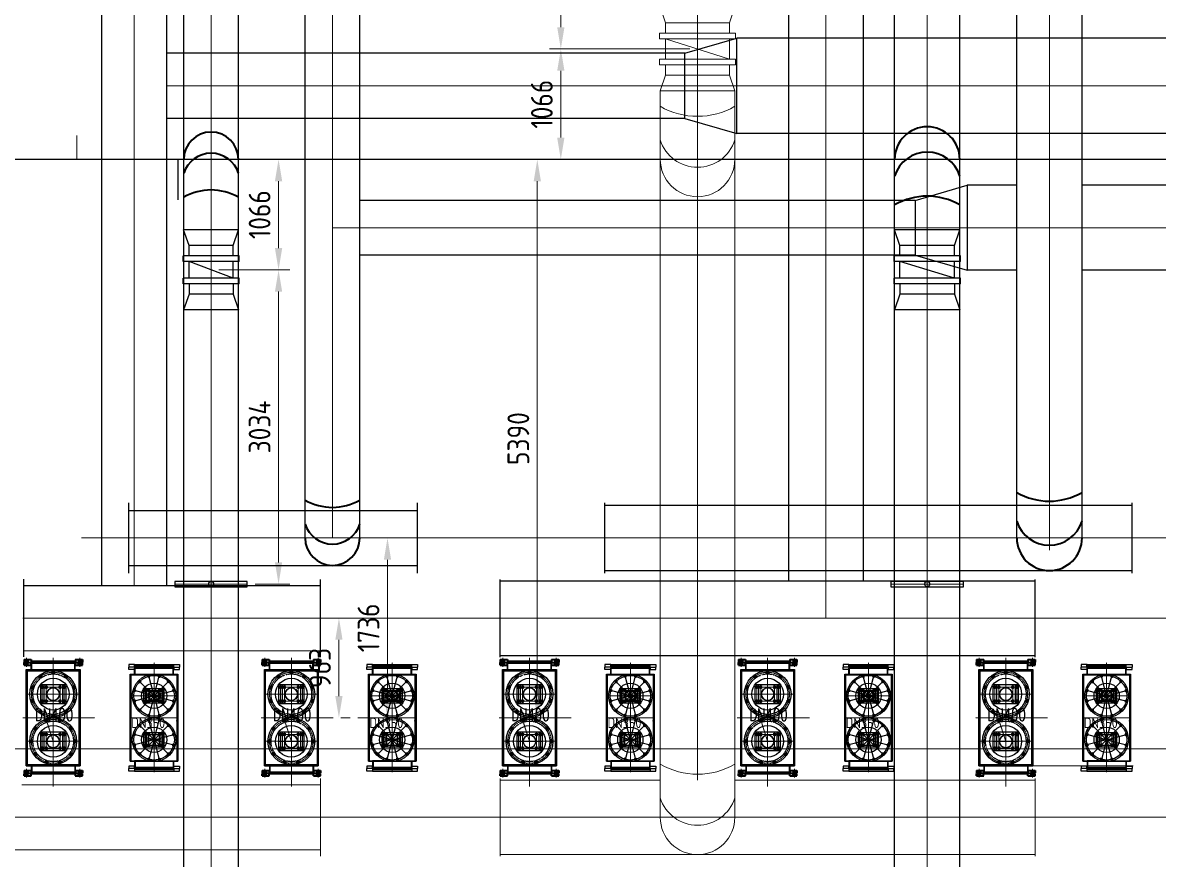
# Model space of a CAD drawing. Header units: millimetres. Extents: x -11969 to 47316, y 514 to 81306.
# Drawn here: x 7773 to 18740, y 15168 to 23244 of the extents above; entities that cross this region are included whole.
import ezdxf

# ---------------------------------------------------------------- set-up
doc = ezdxf.new("R2010")
doc.units = ezdxf.units.MM
for name, pattern in [('CENTER', [2, 1.25, -0.25, 0.25, -0.25]), ('CONTINOUS', [0]), ('DASHEDX2', [38.1, 25.4, -12.7]), ('HIDDEN', [0.375, 0.25, -0.125])]:
    doc.linetypes.add(name, pattern=pattern)
doc.layers.add('dim', color=7, linetype='Continuous')
doc.layers.add('HIDDEN', color=3, linetype='HIDDEN')
for name, color, linetype, lineweight in [('SHI', 7, 'Continuous', 40), ('SW', 8, 'Continuous', 20), ('WEN', 3, 'Continuous', 20), ('ZHONG', 1, 'CENTER', 20), ('中心线', 1, 'CENTER', 18), ('尺寸', 4, 'Continuous', 18), ('虚线', 3, 'DASHEDX2', 25)]:
    doc.layers.add(name, color=color, linetype=linetype, lineweight=lineweight)
doc.styles.add('ACC', font='simplex.shx', dxfattribs={"width": 0.75, "bigfont": 'hztxt.shx'})
doc.styles.add('GB', font='gbenor.shx', dxfattribs={"bigfont": 'gbcbig.shx'})
doc.dimstyles.new('ISO-60', dxfattribs={"dimscale": 60, "dimtxt": 3.5, "dimasz": 3.5, "dimexe": 1.8, "dimexo": 1.25, "dimgap": 1.3, "dimtad": 1, "dimrnd": 1, "dimdsep": 46, "dimtxsty": 'GB', "dimcen": 0, "dimclrd": 3, "dimclre": 3, "dimclrt": 256, "dimadec": 0, "dimazin": 0, "dimtfac": 1, "dimtix": 1, "dimtmove": 0, "dimatfit": 3, "dimldrblk": 'DOTSMALL', "dimfxl": 0, "dimlwd": 20, "dimlwe": 20, "dimarcsym": 0})

# ---------------------------------------------------------------- blocks, each defined once
blk = doc.blocks.new('wf-3tf-dn400-b')
for p, q in [((-260, 465), (260, 465)), ((-260, -465), (-260, 465)), ((-255, -460), (-255, 460)), ((-255, 460), (245, 460)), ((-255, -460), (-255, 460)), ((-249, -460), (-249, 460)), ((-249, -460), (-249, 460)), ((-249, 454), (249, 454)), ((0, 460), (-238, 460)), ((213, 545), (-212, 545)), ((-212, 465), (-212, 525)), ((213, 525), (-212, 525)), ((-212, 460), (-212, 465)), ((-208, 465), (-208, 525)), ((-208, 460), (-208, 465)), ((0, 460), (255, 460)), ((208, 465), (208, 525)), ((208, 460), (208, 465)), ((213, 465), (213, 525)), ((213, 460), (213, 465)), ((249, 460), (249, -460)), ((249, 460), (249, -460)), ((255, 32), (255, 460)), ((260, 465), (260, -465)), ((255, -90), (255, 435)), ((-89, 317), (-89, 139)), ((89, 317), (89, 139)), ((255, -434), (255, -34)), ((255, -460), (255, -34)), ((-89, -139), (-89, -317)), ((89, -139), (89, -317)), ((-260, -465), (260, -465)), ((0, -460), (-255, -460)), ((249, -454), (-249, -454)), ((-245, -460), (245, -460)), ((-212, -460), (-212, -465)), ((-212, -465), (-212, -525)), ((213, -525), (-212, -525)), ((213, -545), (-212, -545)), ((-208, -460), (-208, -464)), ((-208, -465), (-208, -525)), ((0, -460), (255, -460)), ((0, -465), (238, -465)), ((208, -461), (208, -465)), ((208, -465), (208, -525)), ((213, -461), (213, -465)), ((213, -465), (213, -525))]:
    blk.add_line(p, q)
for points in [[(-14, 442), (-11, 428), (4, 424), (14, 435), (11, 449), (-4, 453)], [(-138, 393), (-126, 383), (-112, 389), (-110, 404), (-122, 413), (-136, 408)], [(115, 410), (109, 396), (119, 384), (133, 387), (139, 401), (129, 412)], [(-209, 280), (-194, 279), (-186, 292), (-193, 305), (-207, 306), (-216, 293)], [(-124, 317), (-124, 139), (124, 139), (124, 317)], [(-95, 301), (-106, 308), (-117, 301), (-117, 288), (-106, 282), (-95, 288)], [(-56, 301), (-67, 308), (-78, 301), (-78, 288), (-67, 282), (-56, 288)], [(78, 301), (67, 308), (56, 301), (56, 288), (67, 282), (78, 288)], [(117, 301), (106, 308), (95, 301), (95, 288), (106, 282), (117, 288)], [(200, 308), (187, 300), (188, 285), (201, 278), (214, 286), (213, 301)], [(-200, 147), (-187, 155), (-188, 170), (-201, 177), (-214, 169), (-213, 154)], [(-95, 167), (-106, 174), (-117, 167), (-117, 154), (-106, 148), (-95, 154)], [(-56, 167), (-67, 174), (-78, 167), (-78, 154), (-67, 148), (-56, 154)], [(78, 167), (67, 174), (56, 167), (56, 154), (67, 148), (78, 154)], [(117, 167), (106, 174), (95, 167), (95, 154), (106, 148), (117, 154)], [(209, 175), (194, 176), (186, 163), (193, 150), (207, 149), (216, 162)], [(-115, 45), (-109, 59), (-119, 71), (-133, 68), (-139, 54), (-129, 43)], [(14, 13), (11, 27), (-4, 31), (-14, 20), (-11, 6), (4, 2)], [(138, 62), (126, 72), (112, 66), (110, 51), (122, 42), (136, 47)], [(-159, -94), (-173, -89), (-185, -98), (-182, -113), (-168, -118), (-157, -109)], [(-50, -26), (-58, -14), (-73, -14), (-80, -28), (-72, -40), (-57, -40)], [(78, -35), (78, -20), (66, -12), (53, -19), (52, -34), (64, -42)], [(176, -118), (185, -106), (180, -92), (165, -90), (156, -101), (161, -115)], [(-207, -213), (-222, -217), (-225, -231), (-215, -242), (-200, -238), (-196, -224)], [(-124, -139), (-124, -317), (124, -317), (124, -139)], [(-95, -154), (-106, -148), (-117, -154), (-117, -167), (-106, -174), (-95, -167)], [(-56, -154), (-67, -148), (-78, -154), (-78, -167), (-67, -174), (-56, -167)], [(78, -154), (67, -148), (56, -154), (56, -167), (67, -174), (78, -167)], [(117, -154), (106, -148), (95, -154), (95, -167), (106, -174), (117, -167)], [(207, -242), (221, -238), (225, -224), (215, -213), (200, -217), (196, -231)], [(-95, -288), (-106, -282), (-117, -288), (-117, -301), (-106, -308), (-95, -301)], [(-56, -288), (-67, -282), (-78, -288), (-78, -301), (-67, -308), (-56, -301)], [(78, -288), (67, -282), (56, -288), (56, -301), (67, -308), (78, -301)], [(117, -288), (106, -282), (95, -288), (95, -301), (106, -308), (117, -301)], [(-176, -337), (-185, -349), (-180, -363), (-165, -365), (-156, -354), (-161, -340)], [(-78, -420), (-79, -435), (-66, -443), (-53, -436), (-52, -421), (-64, -413)], [(50, -429), (58, -441), (73, -441), (80, -427), (72, -415), (57, -415)], [(159, -361), (173, -366), (185, -357), (182, -342), (168, -337), (157, -346)]]:
    blk.add_lwpolyline(points, close=True)
for centre, radius in [((0, 228), 226), ((0, 439), 13), ((0, 439), 8), ((0, 228), 153), ((-124, 398), 13), ((-124, 398), 8), ((124, 398), 13), ((124, 398), 8), ((-201, 293), 13), ((-201, 293), 8), ((-106, 295), 11.3), ((-106, 295), 9), ((-106, 295), 9), ((-106, 295), 8), ((-67, 295), 11.3), ((-67, 295), 9), ((-67, 295), 8), ((67, 295), 11.3), ((67, 295), 9), ((67, 295), 8), ((106, 295), 11.3), ((106, 295), 9), ((106, 295), 9), ((106, 295), 8), ((201, 293), 13), ((201, 293), 8), ((-201, 162), 13), ((-201, 162), 8), ((-106, 161), 11.3), ((-106, 161), 9), ((-106, 161), 9), ((-106, 161), 8), ((-67, 161), 11.3), ((-67, 161), 9), ((-67, 161), 8), ((67, 161), 11.3), ((67, 161), 9), ((67, 161), 8), ((106, 161), 11.3), ((106, 161), 9), ((106, 161), 8), ((201, 162), 13), ((201, 162), 8), ((-124, 57), 13), ((-124, 57), 8), ((0, 16), 13), ((0, 16), 8), ((124, 57), 13), ((124, 57), 8), ((0, -228), 226), ((-171, -104), 13), ((-171, -104), 8), ((0, -228), 153), ((-65, -27), 13), ((-65, -27), 8), ((65, -27), 13), ((65, -27), 8), ((171, -104), 13), ((171, -104), 8), ((-211, -228), 13), ((-106, -161), 11.3), ((-106, -161), 9), ((-106, -161), 9), ((-106, -161), 8), ((-67, -161), 11.3), ((-67, -161), 9), ((-67, -161), 8), ((67, -161), 11.3), ((67, -161), 9), ((67, -161), 8), ((106, -161), 11.3), ((106, -161), 9), ((106, -161), 9), ((106, -161), 8), ((211, -227), 13), ((-211, -228), 8), ((-106, -295), 11.3), ((-106, -295), 9), ((-106, -295), 9), ((-106, -295), 8), ((-67, -295), 11.3), ((-67, -295), 9), ((-67, -295), 8), ((67, -295), 11.3), ((67, -295), 9), ((67, -295), 8), ((106, -295), 11.3), ((106, -295), 9), ((106, -295), 8), ((211, -227), 8), ((-171, -351), 13), ((-171, -351), 8), ((-65, -428), 13), ((-65, -428), 8), ((65, -428), 13), ((65, -428), 8), ((171, -351), 13), ((171, -351), 8)]:
    blk.add_circle(centre, radius)
at = {"layer": 'HIDDEN'}
for centre in [(0, 228), (0, -228)]:
    blk.add_circle(centre, 196, dxfattribs=at)
at = {"layer": 'SHI'}
for p, q in [((-282, 561), (-282, 538)), ((-282, 561), (-213, 561)), ((-270, 561), (-270, 538)), ((-244, 561), (-244, 538)), ((-214, 561), (-214, 535)), ((213, 561), (283, 561)), ((214, 561), (214, 535)), ((245, 561), (245, 538)), ((271, 561), (271, 538)), ((283, 561), (283, 538)), ((-282, 538), (-244, 538)), ((-282, 532), (-244, 532)), ((-282, 509), (-282, 532)), ((-282, 509), (-213, 509)), ((-270, 509), (-270, 532)), ((-241, 535), (-244, 538)), ((-241, 535), (-244, 532)), ((-244, 509), (-244, 532)), ((-241, 535), (241, 535)), ((-241, 535), (241, 535)), ((-214, 509), (-214, 535)), ((213, 509), (283, 509)), ((214, 509), (214, 535)), ((241, 535), (244, 538)), ((241, 535), (244, 532)), ((244, 538), (283, 538)), ((244, 532), (283, 532)), ((245, 509), (245, 532)), ((271, 509), (271, 532)), ((283, 509), (283, 532)), ((-282, -509), (-282, -532)), ((-282, -509), (-213, -509)), ((-282, -532), (-244, -532)), ((-282, -538), (-244, -538)), ((-282, -561), (-282, -538)), ((-270, -509), (-270, -532)), ((-270, -561), (-270, -538)), ((-244, -509), (-244, -532)), ((-241, -535), (-244, -532)), ((-241, -535), (-244, -538)), ((-244, -561), (-244, -538)), ((-241, -535), (241, -535)), ((-241, -535), (241, -535)), ((-214, -509), (-214, -535)), ((-214, -561), (-214, -535)), ((213, -509), (283, -509)), ((214, -509), (214, -535)), ((214, -561), (214, -535)), ((241, -535), (244, -532)), ((241, -535), (244, -538)), ((244, -532), (283, -532)), ((244, -538), (283, -538)), ((245, -509), (245, -532)), ((245, -561), (245, -538)), ((271, -509), (271, -532)), ((271, -561), (271, -538)), ((283, -509), (283, -532)), ((283, -561), (283, -538)), ((-282, -561), (-213, -561)), ((213, -561), (283, -561))]:
    blk.add_line(p, q, dxfattribs=at)
at = {"layer": 'ZHONG'}
for p, q in [((-257, 577), (-257, 525)), ((0, 577), (0, 525)), ((258, 577), (258, 525)), ((-257, 493), (-257, 545)), ((0, 493), (0, 545)), ((258, 493), (258, 545)), ((-257, -493), (-257, -545)), ((-257, -577), (-257, -525)), ((0, -493), (0, -545)), ((0, -577), (0, -525)), ((258, -493), (258, -545)), ((258, -577), (258, -525))]:
    blk.add_line(p, q, dxfattribs=at)
at = {"layer": '中心线'}
for p, q in [((0, -665), (0, 560)), ((0, 553), (0, -653)), ((0, -400), (0, 400)), ((0, 400), (0, -400)), ((-245, 228), (260, 228)), ((124, 295), (-124, 295)), ((124, 228), (-124, 228)), ((-106, 317), (-106, 139)), ((-67, 317), (-67, 139)), ((0, 317), (0, 139)), ((67, 317), (67, 139)), ((106, 317), (106, 139)), ((124, 161), (-124, 161)), ((0, -245), (0, 120)), ((-293, 0), (403, 0)), ((-65, -27), (0, -228)), ((124, -161), (-124, -161)), ((-106, -139), (-106, -317)), ((-67, -139), (-67, -317)), ((0, -139), (0, -317)), ((67, -139), (67, -317)), ((106, -139), (106, -317)), ((-245, -227), (260, -227)), ((124, -228), (-124, -228)), ((124, -295), (-124, -295))]:
    blk.add_line(p, q, dxfattribs=at)
for centre in [(0, 228), (0, -228)]:
    blk.add_circle(centre, 211, dxfattribs=at)
at = {"layer": '尺寸'}
for centre, radius in [((0, 228), 63.5), ((0, 228), 61), ((0, 228), 58.5), ((0, -228), 63.5), ((0, -228), 61), ((0, -228), 58.5)]:
    blk.add_circle(centre, radius, dxfattribs=at)
for centre, start, end in [((0, 439), 112.5, 21.4742), ((-124, 398), 148.5, 57.4742), ((124, 398), 76.5, 345.4742), ((-201, 293), 184.5, 93.4742), ((-106, 295), 0, 270), ((-67, 295), 0, 270), ((67, 295), 0, 270), ((106, 295), 0, 270), ((201, 293), 40.5, 309.4742), ((-201, 162), 220.5, 129.4742), ((-106, 161), 0, 270), ((-67, 161), 0, 270), ((67, 161), 0, 270), ((106, 161), 0, 270), ((201, 162), 4.5, 273.4742), ((-124, 57), 256.5, 165.4742), ((0, 16), 292.5, 201.4742), ((124, 57), 328.5, 237.4742), ((-171, -104), 346.5, 255.4742), ((-65, -27), 310.5, 219.4742), ((65, -27), 274.5, 183.4742), ((171, -104), 238.5, 147.4742), ((-106, -161), 0, 270), ((-67, -161), 0, 270), ((67, -161), 0, 270), ((106, -161), 0, 270), ((-211, -228), 22.5, 291.4742), ((-106, -295), 0, 270), ((-67, -295), 0, 270), ((67, -295), 0, 270), ((106, -295), 0, 270), ((211, -227), 202.5, 111.4742), ((-171, -351), 58.5, 327.4742), ((-65, -428), 94.5, 3.4742), ((65, -428), 130.5, 39.4742), ((171, -351), 166.5, 75.4742)]:
    blk.add_arc(centre, 7, start, end, dxfattribs=at)
at = {"layer": '虚线'}
for p, q in [((255, 0), (255, -188)), ((255, 0), (255, -188)), ((255, -370), (255, -415)), ((255, -370), (255, -415))]:
    blk.add_line(p, q, dxfattribs=at)
at = {"layer": 'dim', "style": 'ACC', "width": 0.7}
blk.add_text('DN400', height=120, dxfattribs=at).set_placement((-177, -30))
blk = doc.blocks.new('wf-3tf-dn350-c')
for p, q in [((-189, 514), (-245, 514)), ((-245, 514), (-245, 490)), ((0, 490), (-245, 490)), ((-245, 466), (-245, 490)), ((0, 490), (-245, 490)), ((-189, 466), (-245, 466)), ((-190, 490), (-190, 514)), ((-190, 514), (245, 514)), ((-190, 490), (-190, 466)), ((-189, 500), (0, 500)), ((0, 500), (-189, 500)), ((-189, 415), (-189, 480)), ((-189, 480), (0, 480)), ((0, 480), (-189, 480)), ((-184, 415), (-184, 480)), ((188, 500), (0, 500)), ((0, 500), (188, 500)), ((0, 490), (245, 490)), ((0, 490), (245, 490)), ((188, 480), (0, 480)), ((0, 480), (188, 480)), ((184, 415), (184, 480)), ((188, 415), (188, 480)), ((188, 466), (245, 466)), ((190, 490), (190, 514)), ((190, 490), (190, 466)), ((245, 514), (245, 490)), ((245, 466), (245, 490)), ((-230, -420), (-230, 420)), ((-230, 420), (230, 420)), ((-230, -420), (-230, 420)), ((-220, -420), (-220, 420)), ((-220, -420), (-220, 420)), ((-220, 415), (220, 415)), ((0, 415), (-189, 415)), ((0, 212), (-149, 361)), ((-148, 358), (-128, 343)), ((-131, 360), (-146, 340)), ((-39, 406), (-62, 396)), ((-55, 412), (-46, 389)), ((0, 212), (-54, 415)), ((0, 415), (188, 415)), ((0, 212), (54, 415)), ((0, 212), (149, 361)), ((63, 399), (38, 402)), ((52, 413), (49, 389)), ((148, 343), (128, 358)), ((146, 360), (131, 340)), ((220, 420), (220, -420)), ((220, 420), (220, -420)), ((230, 420), (230, -420)), ((230, 420), (230, -420)), ((230, -91), (230, 389)), ((230, 32), (230, 389)), ((230, 320), (230, 330)), ((0, 212), (-203, 266)), ((-201, 264), (-177, 261)), ((-187, 275), (-190, 250)), ((-98, 143), (-98, 281)), ((-98, 281), (98, 281)), ((-98, 264), (98, 264)), ((-84, 143), (-84, 281)), ((-69, 143), (-69, 281)), ((0, 212), (203, 266)), ((69, 143), (69, 281)), ((84, 143), (84, 281)), ((98, 143), (98, 281)), ((200, 267), (177, 258)), ((194, 251), (184, 274)), ((0, 212), (-203, 158)), ((-200, 157), (-177, 166)), ((-194, 173), (-184, 150)), ((0, 212), (-149, 63)), ((-98, 160), (98, 160)), ((-98, 143), (98, 143)), ((0, 212), (-54, 9)), ((0, 212), (54, 9)), ((0, 212), (149, 63)), ((0, 212), (203, 158)), ((201, 160), (177, 163)), ((187, 149), (190, 174)), ((-148, 81), (-128, 66)), ((-146, 64), (-131, 84)), ((-63, 25), (-38, 22)), ((-52, 11), (-49, 35)), ((39, 18), (62, 28)), ((55, 12), (46, 35)), ((148, 66), (128, 81)), ((131, 64), (146, 84)), ((230, 32), (220, 32)), ((220, 32), (220, 0)), ((220, 14), (230, 14)), ((220, 12), (230, 12)), ((230, 0), (230, 63)), ((230, 25), (230, 32)), ((230, 25), (230, 0)), ((230, -25), (230, 0)), ((0, -212), (-149, -63)), ((-148, -66), (-128, -81)), ((-131, -64), (-146, -84)), ((-39, -18), (-62, -28)), ((-55, -12), (-46, -35)), ((0, -212), (-54, -9)), ((0, -212), (54, -9)), ((0, -212), (149, -63)), ((63, -25), (38, -22)), ((52, -11), (49, -35)), ((148, -81), (128, -66)), ((146, -64), (131, -84)), ((220, -12), (230, -12)), ((220, -14), (230, -14)), ((220, -32), (220, -25)), ((230, -32), (220, -32)), ((230, 0), (230, -189)), ((230, 0), (230, -189)), ((230, -25), (230, -32)), ((230, -389), (230, -34)), ((230, -389), (230, -34)), ((0, -212), (-203, -158)), ((0, -212), (-203, -266)), ((-201, -160), (-177, -163)), ((-187, -149), (-190, -174)), ((0, -212), (-149, -361)), ((-98, -281), (-98, -143)), ((-98, -143), (98, -143)), ((-98, -160), (98, -160)), ((-84, -281), (-84, -143)), ((-69, -281), (-69, -143)), ((0, -212), (-54, -415)), ((-52, -281), (-52, -143)), ((0, -212), (203, -158)), ((0, -212), (54, -415)), ((0, -212), (149, -361)), ((0, -212), (203, -266)), ((52, -281), (52, -143)), ((69, -281), (69, -143)), ((84, -281), (84, -143)), ((98, -281), (98, -143)), ((200, -157), (177, -166)), ((194, -173), (184, -150)), ((-200, -267), (-177, -258)), ((-194, -251), (-184, -274)), ((-98, -264), (98, -264)), ((-98, -281), (98, -281)), ((201, -264), (177, -261)), ((187, -275), (190, -250)), ((230, -330), (230, -320)), ((230, -330), (230, -320)), ((-230, -420), (230, -420)), ((-220, -415), (220, -415)), ((0, -415), (-189, -415)), ((-189, -415), (-189, -480)), ((-184, -415), (-184, -480)), ((-148, -343), (-128, -358)), ((-146, -360), (-131, -340)), ((-63, -399), (-38, -402)), ((-52, -413), (-49, -389)), ((0, -415), (188, -415)), ((0, -420), (188, -420)), ((39, -406), (62, -396)), ((55, -412), (46, -389)), ((148, -358), (128, -343)), ((131, -360), (146, -340)), ((184, -415), (184, -480)), ((188, -415), (188, -480)), ((-189, -466), (-245, -466)), ((-245, -466), (-245, -490)), ((0, -490), (-245, -490)), ((0, -490), (-245, -490)), ((-245, -514), (-245, -490)), ((-189, -514), (-245, -514)), ((-190, -490), (-190, -466)), ((-190, -490), (-190, -514)), ((-190, -514), (245, -514)), ((-189, -480), (0, -480)), ((0, -480), (-189, -480)), ((-189, -500), (0, -500)), ((0, -500), (-189, -500)), ((188, -480), (0, -480)), ((0, -480), (188, -480)), ((0, -490), (245, -490)), ((0, -490), (245, -490)), ((188, -500), (0, -500)), ((0, -500), (188, -500)), ((188, -466), (245, -466)), ((190, -490), (190, -466)), ((190, -490), (190, -514)), ((245, -466), (245, -490)), ((245, -514), (245, -490))]:
    blk.add_line(p, q)
for points in [[(-149, 352), (-145, 342), (-134, 341), (-128, 349), (-132, 358), (-142, 360)], [(-59, 407), (-60, 397), (-52, 391), (-42, 395), (-41, 405), (-49, 411)], [(47, 410), (40, 402), (44, 393), (55, 391), (61, 399), (57, 409)], [(140, 361), (130, 357), (129, 346), (137, 340), (146, 344), (148, 354)], [(-198, 259), (-190, 252), (-181, 256), (-179, 267), (-187, 273), (-197, 269)], [(-89, 273), (-95, 264), (-89, 255), (-79, 255), (-74, 264), (-79, 273)], [(-57, 273), (-63, 264), (-57, 255), (-47, 255), (-42, 264), (-47, 273)], [(47, 273), (41, 264), (47, 255), (57, 255), (62, 264), (57, 273)], [(79, 273), (73, 264), (79, 255), (89, 255), (94, 264), (89, 273)], [(195, 271), (185, 272), (179, 264), (183, 254), (193, 253), (199, 261)], [(-195, 153), (-185, 152), (-179, 160), (-183, 170), (-193, 171), (-199, 163)], [(-89, 169), (-95, 160), (-89, 151), (-79, 151), (-74, 160), (-79, 169)], [(-57, 169), (-63, 160), (-57, 151), (-47, 151), (-42, 160), (-47, 169)], [(47, 169), (41, 160), (47, 151), (57, 151), (62, 160), (57, 169)], [(79, 169), (73, 160), (79, 151), (89, 151), (94, 160), (89, 169)], [(198, 165), (190, 172), (181, 168), (179, 157), (187, 151), (197, 155)], [(-140, 63), (-130, 67), (-129, 78), (-137, 84), (-146, 80), (-148, 70)], [(-47, 14), (-40, 22), (-44, 31), (-55, 33), (-61, 25), (-57, 15)], [(59, 17), (60, 27), (52, 33), (42, 29), (41, 19), (49, 13)], [(149, 72), (145, 82), (134, 83), (128, 75), (132, 66), (142, 64)], [(-149, -72), (-145, -82), (-134, -83), (-128, -75), (-132, -66), (-142, -64)], [(-59, -17), (-60, -27), (-52, -33), (-42, -29), (-41, -19), (-49, -13)], [(47, -14), (40, -22), (44, -31), (55, -33), (61, -25), (57, -15)], [(140, -63), (130, -67), (129, -78), (137, -84), (146, -80), (148, -70)], [(-198, -165), (-190, -172), (-181, -168), (-179, -157), (-187, -151), (-197, -155)], [(-89, -151), (-95, -160), (-89, -169), (-79, -169), (-74, -160), (-79, -151)], [(-57, -151), (-63, -160), (-57, -169), (-47, -169), (-42, -160), (-47, -151)], [(47, -151), (41, -160), (47, -169), (57, -169), (62, -160), (57, -151)], [(195, -153), (185, -152), (179, -160), (183, -170), (193, -171), (199, -163)], [(-195, -271), (-185, -272), (-179, -264), (-183, -254), (-193, -253), (-199, -261)], [(-89, -255), (-95, -264), (-89, -273), (-79, -273), (-74, -264), (-79, -255)], [(-57, -255), (-63, -264), (-57, -273), (-47, -273), (-42, -264), (-47, -255)], [(47, -255), (41, -264), (47, -273), (57, -273), (62, -264), (57, -255)], [(79, -255), (73, -264), (79, -273), (89, -273), (94, -264), (89, -255)], [(198, -259), (190, -252), (181, -256), (179, -267), (187, -273), (197, -269)], [(-140, -361), (-130, -357), (-129, -346), (-137, -340), (-146, -344), (-148, -354)], [(-47, -410), (-40, -402), (-44, -393), (-55, -391), (-61, -399), (-57, -409)], [(59, -407), (60, -397), (52, -391), (42, -395), (41, -405), (49, -411)], [(149, -352), (145, -342), (134, -341), (128, -349), (132, -358), (142, -360)]]:
    blk.add_lwpolyline(points, close=True)
for centre, radius in [((0, 212), 210), ((0, 212), 196), ((-138, 350), 9), ((-138, 350), 6), ((0, 212), 122), ((-51, 401), 9), ((-51, 401), 6), ((51, 401), 9), ((51, 401), 6), ((138, 350), 9), ((138, 350), 6), ((-189, 263), 9), ((-189, 263), 6), ((-84, 264), 9.09), ((-84, 264), 7), ((-84, 264), 6), ((-52, 264), 9.09), ((-52, 264), 7), ((-52, 264), 6), ((0, 212), 56), ((0, 212), 51.5), ((0, 212), 47), ((52, 264), 9.09), ((52, 264), 7), ((52, 264), 6), ((84, 264), 9.09), ((84, 264), 7), ((84, 264), 6), ((189, 263), 9), ((189, 263), 6), ((-189, 161), 9), ((-189, 161), 6), ((-84, 160), 9.09), ((-84, 160), 7), ((-84, 160), 6), ((-52, 160), 9.09), ((-52, 160), 7), ((-52, 160), 6), ((52, 160), 9.09), ((52, 160), 7), ((52, 160), 6), ((84, 160), 9.09), ((84, 160), 7), ((84, 160), 6), ((189, 161), 9), ((189, 161), 6), ((-138, 74), 9), ((-138, 74), 6), ((-51, 23), 9), ((-51, 23), 6), ((51, 23), 9), ((51, 23), 6), ((138, 74), 9), ((138, 74), 6), ((0, -212), 210), ((0, -212), 196), ((-138, -74), 9), ((-138, -74), 6), ((0, -212), 122), ((-51, -23), 9), ((-51, -23), 6), ((51, -23), 9), ((51, -23), 6), ((138, -74), 9), ((138, -74), 6), ((-189, -161), 9), ((-189, -161), 6), ((-84, -160), 9.09), ((-84, -160), 7), ((-84, -160), 6), ((-52, -160), 9.09), ((-52, -160), 7), ((-52, -160), 6), ((52, -160), 9.09), ((52, -160), 7), ((52, -160), 6), ((84, -160), 9.09), ((84, -160), 7), ((84, -160), 6), ((189, -161), 9), ((189, -161), 6), ((-189, -263), 9), ((-189, -263), 6), ((-84, -264), 9.09), ((-84, -264), 7), ((-84, -264), 6), ((-52, -264), 9.09), ((-52, -264), 7), ((-52, -264), 6), ((52, -264), 9.09), ((52, -264), 7), ((52, -264), 6), ((84, -264), 9.09), ((84, -264), 7), ((84, -264), 6), ((189, -263), 9), ((189, -263), 6), ((-138, -350), 9), ((-138, -350), 6), ((-51, -401), 9), ((-51, -401), 6), ((51, -401), 9), ((51, -401), 6), ((138, -350), 9), ((138, -350), 6)]:
    blk.add_circle(centre, radius)
for centre, radius, start, end in [((-138, 350), 5.25, 135, 43.9742), ((-51, 401), 5.25, 105, 13.9742), ((51, 401), 5.25, 75, 343.9742), ((138, 350), 5.25, 45, 313.9742), ((-189, 263), 5.25, 165, 73.9742), ((-84, 264), 5, 90, 0), ((-52, 264), 5, 90, 0), ((52, 264), 5, 90, 0), ((84, 264), 5, 90, 0), ((189, 263), 5.25, 15, 283.9742), ((-189, 161), 5.25, 195, 103.9742), ((-84, 160), 5, 90, 0), ((-52, 160), 5, 90, 0), ((52, 160), 5, 90, 0), ((84, 160), 5, 90, 0), ((189, 161), 5.25, 345, 253.9742), ((-138, 74), 5.25, 225, 133.9742), ((-51, 23), 5.25, 255, 163.9742), ((51, 23), 5.25, 285, 193.9742), ((138, 74), 5.25, 315, 223.9742), ((-138, -74), 5.25, 135, 43.9742), ((-51, -23), 5.25, 105, 13.9742), ((51, -23), 5.25, 75, 343.9742), ((138, -74), 5.25, 45, 313.9742), ((-189, -161), 5.25, 165, 73.9742), ((-84, -160), 5, 90, 0), ((-52, -160), 5, 90, 0), ((52, -160), 5, 90, 0), ((84, -160), 5, 90, 0), ((189, -161), 5.25, 15, 283.9742), ((-189, -263), 5.25, 195, 103.9742), ((-84, -264), 5, 90, 0), ((-52, -264), 5, 90, 0), ((52, -264), 5, 90, 0), ((84, -264), 5, 90, 0), ((189, -263), 5.25, 345, 253.9742), ((-138, -350), 5.25, 225, 133.9742), ((-51, -401), 5.25, 255, 163.9742), ((51, -401), 5.25, 285, 193.9742), ((138, -350), 5.25, 315, 223.9742)]:
    blk.add_arc(centre, radius, start, end)
at = {"layer": 'ZHONG'}
for p, q in [((0, -524), (0, 534)), ((-208, 212), (208, 212)), ((-220, 0), (230, 0)), ((-73, -212), (72, -212))]:
    blk.add_line(p, q, dxfattribs=at)
at = {"insert": (-220, 0), "char_height": 100, "attachment_point": 1, "style": 'GB'}
blk.add_mtext_dynamic_manual_height_columns('DN350', width=423.33, gutter_width=12.5, heights=[0], dxfattribs=at)
blk = doc.blocks.new('jt-dn600-a')
at = {"linetype": 'CONTINOUS'}
for p, q in [((-403, -360), (-403, 360)), ((-153, -366), (-153, 366)), ((-97, -366), (-97, 366)), ((97, -366), (97, 366)), ((153, -366), (153, 366)), ((403, -360), (403, 360)), ((-153, 309), (-253, 309)), ((-253, -310), (-253, 309)), ((153, 309), (253, 309)), ((253, -310), (253, 309)), ((-153, -310), (-253, -310)), ((153, -310), (253, -310))]:
    blk.add_line(p, q, dxfattribs=at)
for p, q in [((-253, 309), (-403, 360)), ((-153, 366), (-97, 366)), ((97, 366), (153, 366)), ((253, 309), (403, 360)), ((-97, 309), (97, 309)), ((-97, -310), (97, 309)), ((-253, -310), (-403, -360)), ((-97, -310), (97, -310)), ((253, -310), (403, -360)), ((-153, -366), (-97, -366)), ((97, -366), (153, -366))]:
    blk.add_line(p, q)
at = {"layer": '中心线', "ltscale": 0.1}
blk.add_line((-437, 0), (429, 0), dxfattribs=at)
blk = doc.blocks.new('gas-master-1')
for p, q in [((6145, 663), (6145, -6351)), ((6865, 663), (6865, -6351)), ((2865, -6726), (2865, -5976)), ((4600, -6726), (4600, -5976)), ((4600, -5991), (6145, -5991)), ((6865, -5991), (9765, -5991)), ((9765, -6726), (9765, -5976)), ((-20, -6036), (2865, -6036)), ((-735, -6666), (2865, -6666)), ((4600, -6711), (9765, -6711))]:
    blk.add_line(p, q)
for centre, radius, start, end in [((6505, 1136), 720, 240, 300), ((6505, 302), 378, 197.588, 342.412), ((6505, 0), 360, 180, 0), ((6505, -5215), 720, 240, 300), ((6505, -6049), 378, 197.588, 342.412), ((6505, -6351), 360, 180, 0)]:
    blk.add_arc(centre, radius, start, end)
at = {"layer": 'ZHONG'}
for p, q in [((6505, 9100), (6505, -5991)), ((-1211, 0), (28756, 0)), ((-735, -6351), (16885, -6351))]:
    blk.add_line(p, q, dxfattribs=at)
at = {"rotation": 270}
blk.add_blockref('jt-dn600-a', (6505, 1066), dxfattribs=at)
blk = doc.blocks.new('*D55')
at = {"layer": 'Defpoints', "color": 0}
for p in [(12970, 22990), (14291, 22990), (13658, 21924)]:
    blk.add_point(p, dxfattribs=at)
at = {"layer": 'WEN', "color": 3, "lineweight": 20}
for p, q in [((14216, 22990), (12862, 22990)), ((12970, 22134), (12970, 22780)), ((13583, 21924), (12862, 21924))]:
    blk.add_line(p, q, dxfattribs=at)
at = {"layer": 'WEN', "color": 3}
for points in [[(12935, 22780), (13005, 22780), (12970, 22990)], [(12935, 22134), (13005, 22134), (12970, 21924)]]:
    blk.add_solid(points, dxfattribs=at)
at = {"layer": 'WEN', "insert": (12787, 22457), "char_height": 210, "attachment_point": 5, "rotation": 90, "style": 'GB'}
blk.add_mtext('1066', dxfattribs=at)
blk = doc.blocks.new('_DotSmall')
at = {"color": 0, "linetype": 'ByBlock', "const_width": 0.5}
blk.add_lwpolyline([(-0.0625, 0, 1), (0.0625, 0, 1)], format="xyb", close=True, dxfattribs=at)
blk = doc.blocks.new('*D56')
at = {"layer": 'Defpoints', "color": 0}
for p in [(12970, 25924), (14291, 25924), (14291, 22990)]:
    blk.add_point(p, dxfattribs=at)
at = {"layer": 'WEN', "color": 3, "lineweight": 20}
for p, q in [((14216, 25924), (12862, 25924)), ((12970, 23200), (12970, 25714)), ((14216, 22990), (12862, 22990))]:
    blk.add_line(p, q, dxfattribs=at)
at = {"layer": 'WEN', "color": 3}
for points in [[(12935, 25714), (13005, 25714), (12970, 25924)], [(12935, 23200), (13005, 23200), (12970, 22990)]]:
    blk.add_solid(points, dxfattribs=at)
at = {"layer": 'WEN', "insert": (12787, 24457), "char_height": 210, "attachment_point": 5, "rotation": 90, "style": 'GB'}
blk.add_mtext('2934', dxfattribs=at)
blk = doc.blocks.new('*D57')
at = {"layer": 'Defpoints', "color": 0}
for p in [(10182, 21924), (9592, 20858), (10244, 20858)]:
    blk.add_point(p, dxfattribs=at)
at = {"layer": 'WEN', "color": 3, "lineweight": 20}
for p, q in [((10257, 21924), (10352, 21924)), ((10244, 21714), (10244, 21068)), ((9667, 20858), (10352, 20858))]:
    blk.add_line(p, q, dxfattribs=at)
at = {"layer": 'WEN', "color": 3}
for points in [[(10209, 21714), (10279, 21714), (10244, 21924)], [(10209, 21068), (10279, 21068), (10244, 20858)]]:
    blk.add_solid(points, dxfattribs=at)
at = {"layer": 'WEN', "insert": (10061, 21391), "char_height": 210, "attachment_point": 5, "rotation": 90, "style": 'GB'}
blk.add_mtext('1066', dxfattribs=at)
blk = doc.blocks.new('*D58')
at = {"layer": 'Defpoints', "color": 0}
for p in [(9592, 20858), (9942, 17824), (10244, 17824)]:
    blk.add_point(p, dxfattribs=at)
at = {"layer": 'WEN', "color": 3, "lineweight": 20}
for p, q in [((9667, 20858), (10352, 20858)), ((10244, 20648), (10244, 18034)), ((10017, 17824), (10352, 17824))]:
    blk.add_line(p, q, dxfattribs=at)
at = {"layer": 'WEN', "color": 3}
for points in [[(10209, 20648), (10279, 20648), (10244, 20858)], [(10209, 18034), (10279, 18034), (10244, 17824)]]:
    blk.add_solid(points, dxfattribs=at)
at = {"layer": 'WEN', "insert": (10061, 19341), "char_height": 210, "attachment_point": 5, "rotation": 90, "style": 'GB'}
blk.add_mtext('3034', dxfattribs=at)
blk = doc.blocks.new('*D60')
at = {"layer": 'Defpoints', "color": 0}
for p in [(10771, 17497), (10827, 17497), (10771, 16534)]:
    blk.add_point(p, dxfattribs=at)
at = {"layer": 'WEN', "color": 3, "lineweight": 20}
for p, q in [((10846, 17497), (10935, 17497)), ((10827, 16744), (10827, 17287)), ((10846, 16534), (10935, 16534))]:
    blk.add_line(p, q, dxfattribs=at)
at = {"layer": 'WEN', "color": 3}
for points in [[(10792, 17287), (10862, 17287), (10827, 17497)], [(10792, 16744), (10862, 16744), (10827, 16534)]]:
    blk.add_solid(points, dxfattribs=at)
at = {"layer": 'WEN', "insert": (10644, 17015), "char_height": 210, "attachment_point": 5, "rotation": 90, "style": 'GB'}
blk.add_mtext('963', dxfattribs=at)
blk = doc.blocks.new('*D61')
at = {"layer": 'Defpoints', "color": 0}
for p in [(11038, 18270), (11296, 18270), (10935, 16534)]:
    blk.add_point(p, dxfattribs=at)
at = {"layer": 'WEN', "color": 3, "lineweight": 20}
for p, q in [((11113, 18270), (11404, 18270)), ((11296, 16744), (11296, 18060)), ((11010, 16534), (11404, 16534))]:
    blk.add_line(p, q, dxfattribs=at)
at = {"layer": 'WEN', "color": 3}
for points in [[(11261, 18060), (11331, 18060), (11296, 18270)], [(11261, 16744), (11331, 16744), (11296, 16534)]]:
    blk.add_solid(points, dxfattribs=at)
at = {"layer": 'WEN', "insert": (11113, 17402), "char_height": 210, "attachment_point": 5, "rotation": 90, "style": 'GB'}
blk.add_mtext('1736', dxfattribs=at)
blk = doc.blocks.new('*D62')
at = {"layer": 'Defpoints', "color": 0}
for p in [(12743, 21924), (12752, 21924), (13036, 16534)]:
    blk.add_point(p, dxfattribs=at)
at = {"layer": 'WEN', "color": 3, "lineweight": 20}
for p, q in [((12677, 21924), (12635, 21924)), ((12743, 16744), (12743, 21714)), ((12961, 16534), (12635, 16534))]:
    blk.add_line(p, q, dxfattribs=at)
at = {"layer": 'WEN', "color": 3}
for points in [[(12708, 21714), (12778, 21714), (12743, 21924)], [(12708, 16744), (12778, 16744), (12743, 16534)]]:
    blk.add_solid(points, dxfattribs=at)
at = {"layer": 'WEN', "insert": (12560, 19229), "char_height": 210, "attachment_point": 5, "rotation": 90, "style": 'GB'}
blk.add_mtext('5390', dxfattribs=at)
blk = doc.blocks.new('jt-dn400-a')
at = {"linetype": 'CONTINOUS'}
for p, q in [((-386, -265), (-386, 265)), ((-136, -270), (-136, 270)), ((-80, -270), (-80, 270)), ((80, -270), (80, 270)), ((136, -270), (136, 270)), ((386, -265), (386, 265)), ((-136, 213), (-236, 213)), ((-236, -213), (-236, 213)), ((136, 213), (236, 213)), ((236, -213), (236, 213)), ((-136, -213), (-236, -213)), ((136, -213), (236, -213))]:
    blk.add_line(p, q, dxfattribs=at)
for p, q in [((-236, 213), (-386, 265)), ((-136, 270), (-80, 270)), ((80, 270), (136, 270)), ((236, 213), (386, 265)), ((-80, 213), (80, 213)), ((-80, -213), (80, 213)), ((-236, -213), (-386, -265)), ((-80, -213), (80, -213)), ((236, -213), (386, -265)), ((-136, -270), (-80, -270)), ((80, -270), (136, -270))]:
    blk.add_line(p, q)
at = {"layer": '中心线', "ltscale": 0.1}
blk.add_line((-420, 0), (412, 0), dxfattribs=at)
blk = doc.blocks.new('jt-dn500-a')
at = {"linetype": 'CONTINOUS'}
for p, q in [((-386, -315), (-386, 315)), ((-136, 264), (-236, 264)), ((-236, -265), (-236, 264)), ((-136, -320), (-136, 320)), ((-80, -320), (-80, 320)), ((80, -320), (80, 320)), ((136, -320), (136, 320)), ((136, 264), (236, 264)), ((236, -265), (236, 264)), ((386, -315), (386, 315)), ((-136, -265), (-236, -265)), ((136, -265), (236, -265))]:
    blk.add_line(p, q, dxfattribs=at)
for p, q in [((-236, 264), (-386, 315)), ((-136, 320), (-80, 320)), ((-80, 264), (80, 264)), ((-80, -265), (80, 264)), ((80, 320), (136, 320)), ((236, 264), (386, 315)), ((-236, -265), (-386, -315)), ((-136, -320), (-80, -320)), ((-80, -265), (80, -265)), ((80, -320), (136, -320)), ((236, -265), (386, -315))]:
    blk.add_line(p, q)
at = {"layer": '中心线', "ltscale": 0.1}
blk.add_line((-420, 0), (412, 0), dxfattribs=at)

msp = doc.modelspace()

# ---------------------------------------------------------------- linework, layer by layer
for p, q in [((9327.656, 12559.573), (9327.656, 28785.573)), ((9856.656, 13088.573), (9856.656, 28785.573)), ((16193.653, 13234.073), (16193.653, 28735.073)), ((16823.653, 13234.073), (16823.653, 28735.073)), ((8535.653, 17810.086), (8535.653, 26038.073)), ((9165.653, 17810.086), (9165.653, 26038.073)), ((15168.653, 25993.073), (15168.653, 17855.086)), ((15888.653, 25993.073), (15888.653, 17855.086)), ((10500.153, 18270.073), (10500.153, 25578.073)), ((11029.153, 18270.073), (11029.153, 25578.073)), ((17373.653, 18270.073), (17373.653, 25578.073)), ((18003.653, 18270.073), (18003.653, 25578.073)), ((14168.653, 22949.073), (14668.653, 23094.073)), ((14668.653, 22174.073), (14668.653, 23094.073)), ((21068.641, 23094.073), (14668.653, 23094.073)), ((14168.653, 22949.073), (9165.653, 22949.073)), ((14168.653, 22319.073), (14168.653, 22949.073)), ((14168.653, 22319.073), (9165.653, 22319.073)), ((14168.653, 22319.073), (14668.653, 22174.073)), ((21068.641, 22174.073), (14668.653, 22174.073)), ((16393.653, 21528.573), (16893.653, 21674.073)), ((16893.653, 21674.073), (16893.653, 20854.073)), ((17373.653, 21674.073), (16893.653, 21674.073)), ((23273.646, 21674.073), (18003.653, 21674.073)), ((16393.653, 21528.573), (11029.153, 21528.573)), ((16393.653, 21528.573), (16393.653, 20999.573)), ((16393.653, 20999.573), (11029.153, 20999.573)), ((16393.653, 20999.573), (16893.653, 20854.073)), ((17373.653, 20854.073), (16893.653, 20854.073)), ((23273.646, 20854.073), (18003.653, 20854.073)), ((8796.656, 17930.086), (8796.656, 18610.086)), ((11586.656, 17930.086), (11586.656, 18610.086)), ((13396.656, 17930.086), (13396.656, 18610.086)), ((13396.656, 18585.086), (18486.656, 18585.086)), ((18486.656, 17930.086), (18486.656, 18610.086)), ((8796.656, 18534.586), (11586.656, 18534.586)), ((8796.656, 18005.586), (11586.656, 18005.586)), ((13396.656, 17955.086), (18486.656, 17955.086)), ((7785.15, 17122.165), (7785.15, 17872.165)), ((7785.15, 17812.165), (10650.162, 17810.086)), ((10650.162, 17120.086), (10650.162, 17870.086)), ((12385.162, 17120.086), (12385.162, 17870.086)), ((12385.162, 17855.086), (17550.162, 17855.086)), ((17550.162, 17120.086), (17550.162, 17870.086)), ((7785.15, 17182.165), (10650.162, 17180.086)), ((12385.162, 17135.086), (17550.162, 17135.086))]:
    msp.add_line(p, q)
for points in [[(9242.156, 17799.073), (9942.156, 17799.073), (9942.156, 17849.073), (9242.156, 17849.073)], [(16158.653, 17799.073), (16858.653, 17799.073), (16858.653, 17849.073), (16158.653, 17849.073)]]:
    msp.add_lwpolyline(points, close=True)
for centre in [(9592.156, 17824.073), (16508.653, 17824.073)]:
    msp.add_circle(centre, 25)
at = {"layer": 'SHI'}
for centre, radius, start, end in [((9592.156, 21924.073), 264.5, 0, 180), ((16508.653, 21924.073), 315, 0, 180), ((9592.156, 21706.256), 277.471, 17.5879538, 162.4120462), ((16508.653, 21663.453), 330.447, 17.5879538, 162.4120462), ((9592.156, 21099.921), 529, 60, 120), ((16508.653, 20939.247), 630, 60, 120), ((17688.653, 19254.9), 630, 240, 300), ((10764.653, 19094.226), 529, 240, 300), ((17688.653, 18530.694), 330.447, 197.5879538, 342.4120462), ((10764.653, 18487.891), 277.471, 197.5879538, 342.4120462), ((10764.653, 18270.073), 264.5, 180, 0), ((17688.653, 18270.073), 315, 180, 0)]:
    msp.add_arc(centre, radius, start, end, dxfattribs=at)
at = {"layer": 'WEN'}
msp.add_line((17363.656, 16070.5), (18497.65, 16070.498), dxfattribs=at)
at = {"layer": 'WEN', "const_width": 10}
msp.add_lwpolyline([(8295.331, 22157.585), (8295.331, 21924.073), (9272.681, 21925.984), (9272.681, 21533.49)], dxfattribs=at)
at = {"layer": 'ZHONG'}
for p, q in [((9592.156, 12824.073), (9592.156, 29050.073)), ((16508.653, 12824.073), (16508.653, 29050.073)), ((8850.653, 17810.086), (8850.653, 26038.073)), ((15528.653, 25993.073), (15528.653, 17495.073)), ((10764.653, 18270.086), (10764.653, 25578.073)), ((17688.653, 18151.366), (17688.653, 25578.073)), ((39025.31, 22634.073), (9165.653, 22634.073)), ((26906.45, 21924.073), (3647.242, 21924.073)), ((4468.375, 21924.073), (39025.31, 21924.073)), ((23723.643, 21924.073), (7386.972, 21924.073)), ((24414.583, 21924.073), (7386.972, 21924.073)), ((27976.45, 21924.073), (7628.619, 21926.152)), ((27784.45, 21924.073), (8505.235, 21924.073)), ((39025.31, 21264.073), (10764.653, 21264.073)), ((25685.095, 18270.073), (8340.14, 18270.073)), ((9242.156, 17824.073), (9942.156, 17824.073)), ((16158.653, 17824.073), (16858.653, 17824.073)), ((7774.978, 17497.152), (24858.243, 17495.073)), ((4404.99, 16234.073), (33171.178, 16234.073))]:
    msp.add_line(p, q, dxfattribs=at)

# ---------------------------------------------------------------- block references
at = {"rotation": 90}
for name, p in [('jt-dn400-a', (9592.156, 20858.073)), ('jt-dn500-a', (16508.653, 20858.073))]:
    msp.add_blockref(name, p, dxfattribs=at)
for name, p in [('wf-3tf-dn400-b', (8067.651, 16534.073)), ('wf-3tf-dn400-b', (10367.651, 16534.073)), ('wf-3tf-dn400-b', (12667.651, 16534.073)), ('wf-3tf-dn400-b', (14967.651, 16534.073)), ('wf-3tf-dn400-b', (17267.651, 16534.073)), ('wf-3tf-dn350-c', (9041.656, 16534.073)), ('wf-3tf-dn350-c', (11341.656, 16534.073)), ('wf-3tf-dn350-c', (13641.656, 16534.073)), ('wf-3tf-dn350-c', (15941.656, 16534.073)), ('wf-3tf-dn350-c', (18241.656, 16534.073))]:
    msp.add_blockref(name, p)
at = {"layer": 'SW'}
msp.add_blockref('gas-master-1', (7785.654, 21924.073), dxfattribs=at)

# ---------------------------------------------------------------- dimensions: what is measured, and where the dimension line sits
at = {"layer": 'WEN'}
for base, p1, p2, picture, middle in [((12969.762, 25924.073), (14290.653, 22990.073), (14290.653, 25924.073), '*D56', (12786.762, 24457.073)), ((10244.325, 17824.073), (9592.156, 20858.073), (9942.156, 17824.073), '*D58', (10061.325, 19341.073))]:
    dim = msp.add_linear_dim(base=base, p1=p1, p2=p2, angle=90, dimstyle='ISO-60', override={"dimtmove": 1}, dxfattribs=at)
    dim.commit()
    dim.dimension.update_dxf_attribs({"geometry": picture, "text_midpoint": middle})
for base, p1, p2, picture, middle in [((12969.762, 22990.073), (13658.191, 21924.073), (14290.653, 22990.073), '*D55', (12786.762, 22457.073)), ((10244.325, 20858.073), (10182.172, 21924.073), (9592.156, 20858.073), '*D57', (10061.325, 21391.073)), ((12742.768, 21924.073), (13036.037, 16534.073), (12751.73, 21924.073), '*D62', (12559.768, 19229.073)), ((11295.852, 18270.073), (10934.544, 16534.073), (11037.886, 18270.073), '*D61', (11112.852, 17402.073)), ((10826.5438, 17496.7876), (10770.9341, 16534.0734), (10771.0512, 17496.7876), '*D60', (10643.5438, 17015.4305))]:
    dim = msp.add_linear_dim(base=base, p1=p1, p2=p2, angle=90, dimstyle='ISO-60', dxfattribs=at)
    dim.commit()
    dim.dimension.update_dxf_attribs({"geometry": picture, "text_midpoint": middle})

doc.saveas('drawing.dxf')
